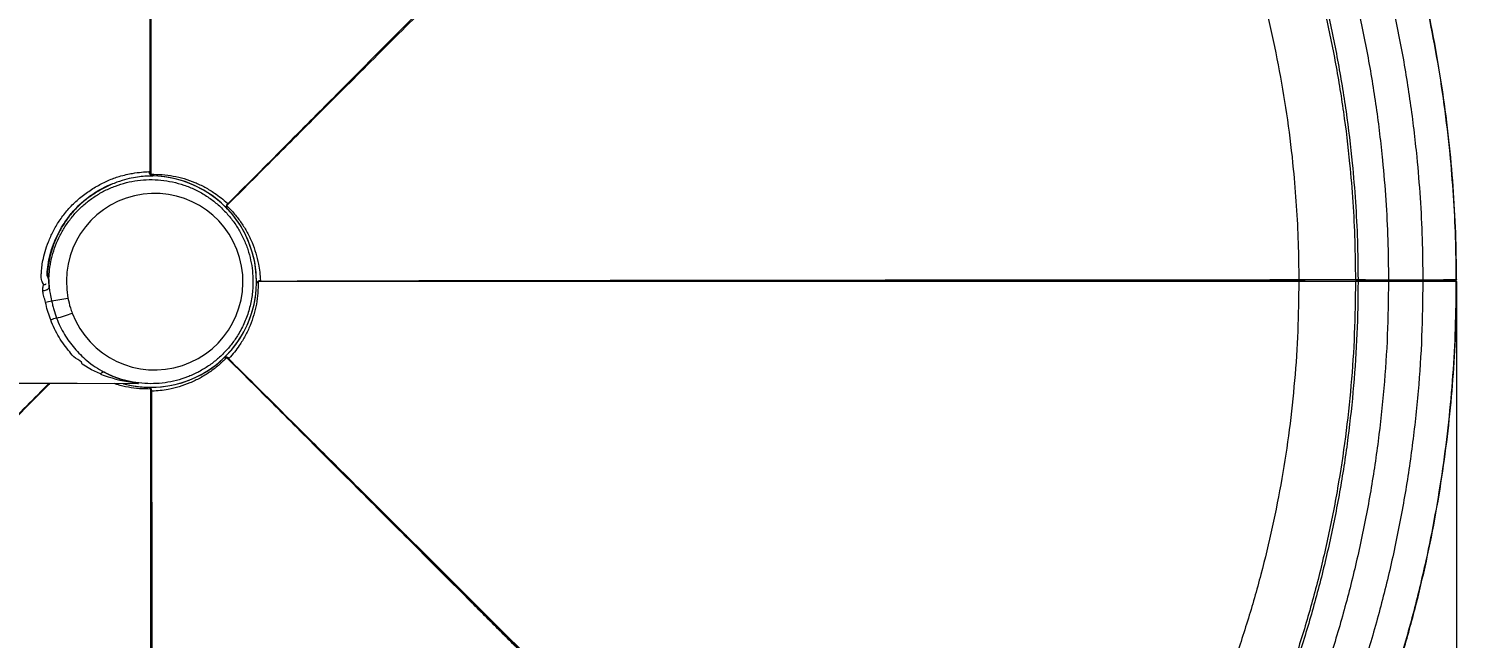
# Model space of a CAD drawing. Header units: millimetres. Extents: x -5377 to 4858, y -4782 to 4333.
# Drawn here: x 2503 to 3340, y -636 to -281 of the extents above; entities that cross this region are included whole.
import ezdxf

# ---------------------------------------------------------------- set-up
doc = ezdxf.new("R2010")
doc.units = ezdxf.units.MM
for name, color, linetype in [('DIKOM_ЗОНА', 80, 'Continuous'), ('DIKOM_ОБЪЕКТ', 7, 'Continuous'), ('DIKOM_РАЗМЕР_ЗОНА', 7, 'Continuous'), ('DIKOM_РАЗМЕР_ОБЪЕКТА', 7, 'Continuous')]:
    doc.layers.add(name, color=color, linetype=linetype)
doc.styles.add('style1', font='arial.ttf', dxfattribs={"width": 0.8})
doc.dimstyles.new('1-50', dxfattribs={"dimtxt": 300, "dimasz": 200, "dimexe": 100, "dimexo": 0, "dimgap": 100, "dimtad": 1, "dimtxsty": 'style1', "dimcen": 200, "dimclrd": 7, "dimclre": 7, "dimclrt": 7, "dimadec": 1, "dimazin": 2, "dimtfac": 1, "dimtmove": 0, "dimatfit": 2, "dimfxl": 0, "dimlwd": 25, "dimlwe": 18, "dimarcsym": 0})

# ---------------------------------------------------------------- blocks, each defined once
blk = doc.blocks.new('*D9')
at = {"layer": 'Defpoints', "color": 0, "transparency": 16777216}
for p in [(-2209.83, -428.5), (3333.7, -428.5), (3333.7, -3867.56)]:
    blk.add_point(p, dxfattribs=at)
at = {"layer": 'DIKOM_РАЗМЕР_ОБЪЕКТА', "color": 7, "lineweight": 18, "transparency": 16777216}
for p, q in [((-2209.83, -428.5), (-2209.83, -3967.56)), ((3333.7, -428.5), (3333.7, -3967.56))]:
    blk.add_line(p, q, dxfattribs=at)
at = {"layer": 'DIKOM_РАЗМЕР_ОБЪЕКТА', "color": 7, "lineweight": 25, "transparency": 16777216}
blk.add_line((-2009.83, -3867.56), (3133.7, -3867.56), dxfattribs=at)
at = {"layer": 'DIKOM_РАЗМЕР_ОБЪЕКТА', "color": 7, "transparency": 16777216}
for points in [[(-2009.83, -3834.22), (-2009.83, -3900.89), (-2209.83, -3867.56)], [(3133.7, -3834.22), (3133.7, -3900.89), (3333.7, -3867.56)]]:
    blk.add_solid(points, dxfattribs=at)
at = {"layer": 'DIKOM_РАЗМЕР_ОБЪЕКТА', "color": 7, "transparency": 16777216, "insert": (358, -3614.38), "char_height": 300, "attachment_point": 5, "style": 'style1'}
blk.add_mtext('5550', dxfattribs=at)
blk = doc.blocks.new('*D11')
at = {"layer": 'Defpoints', "color": 0, "transparency": 16777216}
for p in [(4857.96, -406.62), (-3666.56, -928.5), (4857.96, -4682.31)]:
    blk.add_point(p, dxfattribs=at)
at = {"layer": 'DIKOM_РАЗМЕР_ЗОНА', "color": 7, "lineweight": 18, "transparency": 16777216}
for p, q in [((4857.96, -406.62), (4857.96, -4782.31)), ((-3666.56, -928.5), (-3666.56, -4782.31))]:
    blk.add_line(p, q, dxfattribs=at)
at = {"layer": 'DIKOM_РАЗМЕР_ЗОНА', "color": 7, "lineweight": 25, "transparency": 16777216}
blk.add_line((-3466.56, -4682.31), (4657.96, -4682.31), dxfattribs=at)
at = {"layer": 'DIKOM_РАЗМЕР_ЗОНА', "color": 7, "transparency": 16777216}
for points in [[(-3466.56, -4648.97), (-3466.56, -4715.64), (-3666.56, -4682.31)], [(4657.96, -4648.97), (4657.96, -4715.64), (4857.96, -4682.31)]]:
    blk.add_solid(points, dxfattribs=at)
at = {"layer": 'DIKOM_РАЗМЕР_ЗОНА', "color": 7, "transparency": 16777216, "insert": (316.74, -4429.13), "char_height": 300, "attachment_point": 5, "style": 'style1'}
blk.add_mtext('8500', dxfattribs=at)

msp = doc.modelspace()

# ---------------------------------------------------------------- linework, layer by layer
at = {"layer": 'DIKOM_ЗОНА', "color": 3, "lineweight": 15}
msp.add_arc((2576.307, -428.497), 2281.754, 252.801198, 0.549259, dxfattribs=at)
at = {"layer": 'DIKOM_ОБЪЕКТ', "color": 7, "linetype": 'Continuous', "lineweight": 15}
for p, q in [((2574.229, -366.05), (2574.05, -366.096)), ((2574.229, -366.05), (2574.344, -366.535)), ((2618.333, -384.467), (2618.119, -384.802)), ((2618.611, -382.929), (2618.789, -383.306)), ((2513.997, -425.2), (2514.004, -425.243)), ((2636.496, -428.676), (2636.108, -428.762)), ((2637.78, -427.785), (2637.64, -428.178)), ((3242.316, -427.688), (3245.531, -427.712)), ((3274.837, -428.497), (3275.598, -427.649)), ((3276.365, -428.497), (3274.837, -428.497)), ((3275.365, -427.654), (3275.398, -427.654)), ((3276.365, -428.497), (3276.951, -427.843)), ((3294.044, -427.386), (3294.049, -427.386)), ((3294.044, -427.757), (3294.044, -427.757)), ((3294.05, -428.497), (3294.048, -427.748)), ((3294.049, -427.757), (3294.049, -427.386)), ((3314.05, -428.497), (3294.05, -428.497)), ((3314.05, -428.497), (3314.048, -427.745)), ((3333.333, -428.497), (3332.75, -427.847)), ((3332.833, -427.659), (3333.209, -427.659)), ((3333.698, -428.497), (3333.333, -428.497)), ((2618.079, -472.779), (2617.745, -472.566)), ((2618.139, -472.679), (2618.079, -472.779)), ((2619.617, -473.058), (2619.24, -473.236)), ((2566.47, -487.796), (2566.849, -487.821)), ((2573.871, -490.943), (2573.785, -490.555)), ((2574.761, -492.227), (2574.369, -492.086))]:
    msp.add_line(p, q, dxfattribs=at)
at = {"layer": 'DIKOM_ОБЪЕКТ', "color": 7, "linetype": 'Continuous', "lineweight": 15, "flags": 128}
for points in [[(2720.13, -281.447), (2734.183, -267.343)], [(2511.704, -430.421), (2511.704, -430.421), (2511.593, -430.152), (2511.365, -429.598), (2511.14, -429.06), (2511.009, -428.743), (2511.009, -428.743)], [(2514.879, -431.551), (2514.823, -432.026), (2514.619, -432.484), (2514.276, -432.903), (2513.812, -433.261), (2513.25, -433.54), (2512.618, -433.726), (2511.95, -433.81), (2511.277, -433.787)], [(2781.324, -427.811), (2801.234, -427.775), (2821.256, -427.741), (2841.338, -427.709), (2861.467, -427.681), (2881.67, -427.654), (2901.87, -427.627), (2922.015, -427.603), (2942.051, -427.58), (2961.919, -427.559), (2981.629, -427.538), (3001.204, -427.518), (3020.57, -427.5), (3039.675, -427.483), (3058.47, -427.466), (3081.743, -427.445), (3104.434, -427.427), (3126.477, -427.408), (3147.814, -427.39), (3168.385, -427.375), (3188.135, -427.359), (3207.008, -427.343), (3224.955, -427.328), (3241.901, -427.313), (3241.901, -427.313), (3241.901, -427.313)], [(3241.901, -427.313), (3241.901, -427.313), (3248.89, -427.296), (3255.123, -427.277), (3260.716, -427.258), (3265.435, -427.238), (3269.233, -427.218), (3272.065, -427.197), (3274.029, -427.171), (3274.836, -427.151), (3274.836, -427.151)], [(3242.315, -427.719), (3242.309, -427.72), (3242.268, -427.722)], [(3294.049, -427.386), (3299.053, -427.384), (3304.058, -427.383), (3314.049, -427.38), (3314.049, -427.38)], [(3314.049, -427.755), (3314.049, -427.749), (3314.049, -427.706), (3314.049, -427.625), (3314.049, -427.513), (3314.049, -427.38)], [(2544.794, -482.216), (2539.492, -479.706), (2534.118, -476.47), (2534.118, -476.47)], [(2546.836, -481.188), (2546.631, -481.122), (2546.401, -481.113), (2546.151, -481.164), (2545.886, -481.272), (2545.612, -481.435), (2545.335, -481.65), (2545.06, -481.912), (2544.794, -482.216)], [(2495.816, -487.477), (2531.143, -487.635), (2566.47, -487.796)], [(2721.099, -574.577), (2735.204, -588.63), (2749.386, -602.763), (2763.607, -616.941), (2777.861, -631.154), (2792.167, -645.421)], [(2574.735, -635.77), (2574.772, -655.681)]]:
    msp.add_lwpolyline(points, dxfattribs=at)
at = {"layer": 'DIKOM_ОБЪЕКТ', "color": 7, "linetype": 'Continuous', "lineweight": 15}
for centre, radius, start, end in [((2574.05, -428.497), 61.489, 255.104402, 88.153815), ((2574.05, -428.497), 61.489, 270, 88.153815), ((2621.013, -384.669), 2.966, 144.080171, 201.396982), ((2638.248, -430.714), 2.966, 99.077041, 156.391582), ((3242.332, -427.295), 0.432, 182.442617, 261.489303), ((3275.885, -205.021), 222.132, 269.729353, 270.122932), ((3275.336, -427.148), 0.5, 180.361953, 243.5368), ((3275.336, -427.149), 0.499, 243.512609, 276.825278), ((3289.614, -91.082), 336.332, 267.742207, 270.754711), ((3486.768, -427.695), 192.724, 179.908027, 180.018352), ((3318.119, 64.543), 491.94, 269.52595, 271.772146), ((2504.06, -397.304), 44.032, 281.484555, 286.245552), ((2506.769, -350.289), 89.804, 276.142316, 282.267965), ((2522.381, -465.624), 16.245, 101.198951, 113.827915), ((2509.691, -404.515), 46.169, 281.91923, 293.789474), ((2617.877, -475.459), 2.965, 54.076098, 111.396291), ((2572.954, -411.022), 76.561, 248.419557, 262.613376), ((2574.05, -428.497), 61.489, 254.788455, 270), ((2571.833, -492.695), 2.965, 9.072129, 66.393306)]:
    msp.add_arc(centre, radius, start, end, dxfattribs=at)
msp.add_ellipse((2576.307, -428.497), major_axis=(-51.351, 0), ratio=0.9999981, start_param=0.3636415, end_param=6.4701759, dxfattribs=at)
for points, knots in [([(2574.05, 239.355), (2574.05, 234.499), (2574.05, 224.711), (2574.05, 208.947), (2574.05, 192.262), (2574.05, 174.604), (2574.05, 156.021), (2574.05, 136.545), (2574.05, 116.221), (2574.05, 95.103), (2574.05, 73.253), (2574.05, 50.739), (2574.05, 27.637), (2574.05, 4.03), (2574.05, -19.995), (2574.05, -44.348), (2574.05, -68.932), (2574.05, -93.652), (2574.05, -118.411), (2574.05, -143.112), (2574.05, -167.662), (2574.05, -191.969), (2574.05, -215.807), (2574.05, -239.1), (2574.05, -261.783), (2574.05, -283.929), (2574.05, -305.482), (2574.05, -326.379), (2574.05, -346.616), (2574.05, -359.635), (2574.05, -366.096)], [0, 0, 0, 0, 0.0333726, 0.0672585, 0.1016326, 0.1364666, 0.1717295, 0.2073876, 0.2434045, 0.2797414, 0.3163569, 0.3532081, 0.39025, 0.4274361, 0.4647191, 0.5020506, 0.5393822, 0.5766652, 0.6138513, 0.6508932, 0.6877443, 0.7243599, 0.7606968, 0.79608, 0.8311175, 0.865775, 0.9000203, 0.9338236, 0.9671583, 1, 1, 1, 1]), ([(3110.944, 108.398), (3117.306, 101.903), (3130.03, 88.913), (3148.211, 68.576), (3165.703, 47.645), (3182.416, 26.091), (3198.35, 3.949), (3214.376, -20.098), (3230.299, -46.145), (3245.892, -74.258), (3260.282, -103.01), (3272.971, -131.294), (3284.09, -159), (3293.767, -186.022), (3302.416, -213.393), (3310.024, -241.07), (3316.58, -269.015), (3322.077, -297.189), (3326.503, -325.548), (3329.693, -352.635), (3331.8, -378.383), (3333.063, -402.759), (3333.243, -419.026), (3333.332, -427.161)], [0, 0, 0, 0, 0.0458354, 0.0916756, 0.1375061, 0.1833483, 0.2291782, 0.2750194, 0.3290353, 0.3830603, 0.4370755, 0.491101, 0.5393291, 0.587566, 0.635797, 0.6840305, 0.7322655, 0.7804953, 0.8287329, 0.8769603, 0.9179783, 0.9589856, 1, 1, 1, 1]), ([(3333.697, -427.159), (3333.588, -418.149), (3333.371, -400.126), (3331.826, -373.129), (3329.351, -345.749), (3325.8, -318.028), (3321.147, -290.01), (3315.608, -262.951), (3309.282, -236.866), (3302.273, -211.757), (3294.406, -186.896), (3285.697, -162.325), (3276.737, -139.562), (3266.766, -116.38), (3255.707, -92.824), (3242.685, -67.583), (3228.733, -42.845), (3213.856, -18.65), (3198.112, 4.984), (3181.721, 27.526), (3165.202, 49.187), (3147.017, 69.249), (3132.831, 90.851), (3111.202, 99.461), (3111.202, 108.656), (3111.202, 108.656)], [0, 0, 0, 0, 0.0454089, 0.0908314, 0.1362403, 0.1839373, 0.23165, 0.279347, 0.3231048, 0.366899, 0.4107055, 0.4544997, 0.4982576, 0.533969, 0.5816661, 0.6293788, 0.6770757, 0.7247727, 0.7724854, 0.8201824, 0.8651235, 0.9100912, 0.9550587, 0.9999999, 1, 1, 1, 1]), ([(3097.309, 94.762), (3104.733, 87.151), (3119.582, 71.928), (3140.582, 47.903), (3160.598, 23.064), (3179.507, -2.634), (3197.189, -28.958), (3213.632, -55.855), (3228.829, -83.255), (3242.854, -111.276), (3255.766, -140.057), (3267.516, -169.566), (3278.051, -199.752), (3287.272, -230.369), (3295.162, -261.35), (3301.708, -292.649), (3306.894, -324.196), (3310.396, -353.255), (3312.56, -379.718), (3313.791, -403.537), (3313.963, -419.432), (3314.049, -427.38)], [0, 0, 0, 0, 0.0549859, 0.1099697, 0.1649574, 0.2199395, 0.2749287, 0.3289281, 0.3829365, 0.4369352, 0.4909441, 0.5460441, 0.6011558, 0.6562552, 0.7113673, 0.7664666, 0.8215786, 0.8766783, 0.9177902, 0.9588915, 1, 1, 1, 1]), ([(3083.167, 80.62), (3090.391, 73.214), (3104.838, 58.403), (3125.27, 35.027), (3144.745, 10.86), (3163.144, -14.144), (3180.348, -39.757), (3196.347, -65.927), (3211.132, -92.586), (3224.778, -119.85), (3237.341, -147.853), (3248.774, -176.564), (3259.023, -205.934), (3267.996, -235.723), (3275.672, -265.868), (3282.042, -296.321), (3287.088, -327.015), (3290.494, -355.286), (3292.599, -381.028), (3293.798, -404.195), (3293.965, -419.655), (3294.049, -427.386)], [0, 0, 0, 0, 0.0549882, 0.1099744, 0.1649645, 0.219949, 0.2749407, 0.3289423, 0.382953, 0.436954, 0.4909653, 0.5460677, 0.6011818, 0.6562837, 0.7113981, 0.7664999, 0.8216143, 0.8767163, 0.9178156, 0.9589043, 1, 1, 1, 1]), ([(3069.582, 67.035), (3076.613, 59.827), (3090.674, 45.411), (3110.561, 22.659), (3129.517, -0.864), (3147.424, -25.2), (3164.169, -50.13), (3179.741, -75.602), (3194.132, -101.549), (3207.414, -128.086), (3219.642, -155.342), (3230.77, -183.287), (3240.745, -211.873), (3249.479, -240.867), (3256.95, -270.208), (3263.15, -299.848), (3268.061, -329.723), (3271.373, -357.21), (3273.419, -382.207), (3274.585, -404.667), (3274.752, -419.656), (3274.836, -427.151)], [0, 0, 0, 0, 0.0550145, 0.1100271, 0.1650437, 0.2200546, 0.2750729, 0.3291003, 0.3831371, 0.437164, 0.4912014, 0.5463302, 0.6014708, 0.6565992, 0.7117402, 0.7668683, 0.8220092, 0.8771377, 0.9180966, 0.9590448, 1, 1, 1, 1]), ([(3070.662, 68.115), (3077.708, 60.891), (3091.8, 46.444), (3111.731, 23.642), (3130.727, 0.068), (3148.674, -24.321), (3165.456, -49.305), (3181.061, -74.833), (3195.484, -100.837), (3208.794, -127.431), (3221.049, -154.746), (3232.201, -182.752), (3242.199, -211.401), (3250.951, -240.458), (3258.439, -269.863), (3264.652, -299.567), (3269.573, -329.508), (3272.893, -357.055), (3274.943, -382.108), (3276.112, -404.619), (3276.28, -419.642), (3276.364, -427.154)], [0, 0, 0, 0, 0.055014, 0.1100262, 0.1650421, 0.2200525, 0.2750702, 0.3290972, 0.3831335, 0.4371598, 0.4911967, 0.5463249, 0.6014651, 0.6565928, 0.7117333, 0.766861, 0.8220013, 0.8771293, 0.918091, 0.9590419, 1, 1, 1, 1]), ([(3046.292, 43.746), (3042.858, 40.312), (3035.937, 33.391), (3024.79, 22.244), (3012.992, 10.446), (3000.506, -2.04), (2987.366, -15.18), (2973.594, -28.952), (2959.224, -43.323), (2944.291, -58.255), (2928.841, -73.706), (2912.921, -89.626), (2896.585, -105.961), (2879.892, -122.654), (2862.904, -139.643), (2845.684, -156.862), (2828.301, -174.246), (2810.821, -191.726), (2793.314, -209.233), (2775.847, -226.699), (2758.488, -244.059), (2741.3, -261.246), (2724.444, -278.102), (2707.974, -294.573), (2691.935, -310.612), (2676.275, -326.272), (2661.034, -341.512), (2646.258, -356.288), (2631.948, -370.598), (2622.742, -379.804), (2618.174, -384.373)], [0, 0, 0, 0, 0.0333725, 0.0672584, 0.1016324, 0.1364665, 0.1717294, 0.2073876, 0.2434043, 0.2797413, 0.3163568, 0.3532079, 0.3902498, 0.4274361, 0.4647191, 0.5020506, 0.5393821, 0.576665, 0.6138511, 0.650893, 0.6877442, 0.7243599, 0.7606967, 0.7960797, 0.8311174, 0.8657751, 0.9000203, 0.9338235, 0.9671583, 1, 1, 1, 1]), ([(3046.292, 43.746), (3052.993, 36.876), (3066.394, 23.138), (3085.346, 1.455), (3103.411, -20.962), (3120.477, -44.155), (3136.435, -67.912), (3151.274, -92.187), (3164.989, -116.915), (3177.647, -142.205), (3189.3, -168.179), (3199.905, -194.811), (3209.412, -222.054), (3217.735, -249.686), (3224.855, -277.647), (3230.763, -305.894), (3235.443, -334.365), (3238.601, -360.571), (3240.552, -384.415), (3241.664, -405.853), (3241.822, -420.159), (3241.901, -427.313)], [0, 0, 0, 0, 0.0550042, 0.1100064, 0.1650128, 0.2200133, 0.2750213, 0.3290384, 0.3830651, 0.4370818, 0.4911091, 0.5462276, 0.6013578, 0.6564757, 0.7116064, 0.7667242, 0.8218547, 0.8769728, 0.9179867, 0.9589898, 1, 1, 1, 1]), ([(2573.774, -366), (2573.773, -362.138), (2573.771, -354.124), (2573.745, -339.144), (2573.704, -320.971), (2573.65, -299.738), (2573.602, -278.141), (2573.58, -257.203), (2573.564, -237.006), (2573.527, -217.614), (2573.479, -198.077), (2573.44, -184.539), (2573.417, -177.509), (2573.415, -177.046)], [0, 0, 0, 0, 0.0661569, 0.1372757, 0.2517746, 0.3664018, 0.4810324, 0.5955366, 0.69486, 0.7942647, 0.8936692, 0.9929925, 1, 1, 1, 1]), ([(2618.789, -383.306), (2623.811, -378.253), (2633.858, -368.143), (2649.413, -352.494), (2664.389, -337.437), (2678.723, -323.031), (2692.349, -309.344), (2706.154, -295.469), (2715.448, -286.163), (2720.127, -281.45), (2720.13, -281.447)], [0, 0, 0, 0, 0.1577649, 0.3156332, 0.4734048, 0.6048136, 0.7362227, 0.8680161, 0.9999238, 1, 1, 1, 1]), ([(2511.009, -428.743), (2511.009, -428.743), (2511.009, -428.743), (2510.486, -428.124), (2510.356, -426.311), (2510.335, -423.59), (2510.626, -420.198), (2511.259, -416.03), (2512.457, -411.058), (2514.433, -405.302), (2517.152, -399.286), (2520.668, -393.226), (2525.042, -387.29), (2530.352, -381.795), (2536.343, -376.945), (2542.748, -372.812), (2549.301, -369.499), (2555.01, -367.414), (2559.717, -366.204), (2564.149, -365.322), (2568.8, -364.732), (2571.544, -364.588), (2572.915, -364.517)], [0, 0, 0, 0, 0.0000005, 0.0470278, 0.094268, 0.1417204, 0.1892146, 0.236456, 0.2934884, 0.3507173, 0.4080165, 0.4652394, 0.5222667, 0.5795206, 0.6369897, 0.6945297, 0.7519673, 0.8091946, 0.8466222, 0.8840497, 0.9420264, 1, 1, 1, 1]), ([(2576.031, -367.039), (2574.938, -367.044), (2572.75, -367.054), (2568.617, -367.348), (2563.991, -367.997), (2558.649, -369.159), (2552.67, -371.163), (2546.294, -374.146), (2540.031, -377.911), (2534.149, -382.376), (2528.931, -387.468), (2524.636, -392.99), (2521.184, -398.618), (2518.494, -404.219), (2516.509, -409.56), (2515.221, -414.437), (2514.469, -418.413), (2514.058, -421.372), (2513.916, -423.51), (2513.928, -424.74), (2513.976, -425.108), (2513.989, -425.201)], [0, 0, 0, 0, 0.0498753, 0.0998545, 0.1498402, 0.1997228, 0.2567956, 0.3140654, 0.3714211, 0.428702, 0.4857841, 0.5419464, 0.5982895, 0.6547085, 0.7110658, 0.76724, 0.8206099, 0.8741321, 0.9278739, 0.9817676, 1, 1, 1, 1]), ([(2572.915, -364.517), (2572.916, -364.519), (2572.953, -364.62), (2573.031, -364.808), (2573.103, -364.993), (2573.137, -365.082)], [0, 0, 0, 0, 0.01462394, 0.52269824, 1, 1, 1, 1]), ([(2576.031, -367.039), (2575.654, -366.992), (2574.904, -366.899), (2573.928, -366.319), (2573.199, -365.505), (2573.007, -364.835), (2572.915, -364.517)], [0, 0, 0, 0, 0.2625064, 0.5226369, 0.7730194, 1, 1, 1, 1]), ([(2576.031, -367.039), (2576.03, -367.039), (2575.688, -367.056), (2575.002, -366.889), (2574.103, -366.415), (2573.45, -365.773), (2573.25, -365.264), (2573.172, -365.066)], [0, 0, 0, 0, 0.0006488, 0.2790825, 0.556907, 0.8278287, 1, 1, 1, 1]), ([(2574.229, -366.05), (2576.382, -366.063), (2580.689, -366.089), (2587.118, -366.975), (2593.46, -368.477), (2599.645, -370.659), (2605.606, -373.478), (2610.716, -376.593), (2615.053, -379.768), (2617.425, -381.875), (2618.611, -382.929)], [0, 0, 0, 0, 0.13374209, 0.26751849, 0.4012605, 0.5362434, 0.67126125, 0.80624391, 0.90309518, 1, 1, 1, 1]), ([(2513.762, -425.236), (2513.781, -424.445), (2513.839, -422.048), (2514.437, -417.316), (2515.713, -411.394), (2517.852, -405.241), (2520.781, -399.11), (2524.467, -393.108), (2528.846, -387.45), (2533.961, -382.261), (2539.692, -377.826), (2545.707, -374.125), (2549.571, -372.397), (2551.502, -371.534)], [0, 0, 0, 0, 0.0479821, 0.14544, 0.2424849, 0.3356293, 0.4290804, 0.5226447, 0.6160912, 0.7092342, 0.8061212, 0.9031306, 1, 1, 1, 1]), ([(2514.879, -431.551), (2514.834, -429.887), (2514.744, -426.559), (2515.177, -421.078), (2516.199, -415.168), (2517.998, -408.935), (2520.455, -402.93), (2523.565, -397.241), (2527.265, -391.925), (2531.532, -387.016), (2536.34, -382.599), (2541.621, -378.718), (2547.329, -375.412), (2553.416, -372.758), (2559.803, -370.783), (2566.41, -369.522), (2573.164, -369.03), (2579.979, -369.308), (2586.741, -370.359), (2593.359, -372.206), (2599.749, -374.809), (2605.794, -378.125), (2611.4, -382.13), (2616.509, -386.745), (2621.036, -391.888), (2624.905, -397.499), (2628.103, -403.474), (2630.557, -409.641), (2632.259, -415.904), (2633.27, -422.162), (2633.648, -429.088), (2633.125, -436.602), (2631.483, -444.549), (2628.766, -452.176), (2625.299, -458.9), (2621.325, -464.698), (2617.089, -469.632), (2612.324, -474.101), (2607.065, -478.024), (2601.381, -481.362), (2595.327, -484.076), (2588.958, -486.095), (2582.356, -487.399), (2575.612, -487.961), (2568.808, -487.731), (2562.027, -486.726), (2556.104, -485.13), (2551.039, -483.246), (2548.237, -481.874), (2546.836, -481.188)], [0, 0, 0, 0, 0.0158085, 0.0316172, 0.0521445, 0.0727372, 0.0932659, 0.1139119, 0.1346225, 0.1552708, 0.1763547, 0.1975038, 0.2185908, 0.2402574, 0.2619916, 0.2836595, 0.305816, 0.3280417, 0.3501975, 0.3725256, 0.3949257, 0.4172512, 0.4393364, 0.4614937, 0.4835754, 0.5051081, 0.526712, 0.548242, 0.5682752, 0.5883686, 0.6084009, 0.6340505, 0.6597004, 0.685343, 0.7109867, 0.7317727, 0.7526236, 0.7734125, 0.7946721, 0.815997, 0.8372594, 0.859101, 0.8810103, 0.9028521, 0.9251044, 0.9474272, 0.9696785, 0.9848394, 1, 1, 1, 1]), ([(2618.188, -385.223), (2618.17, -385.045), (2618.122, -384.586), (2618.319, -383.88), (2618.633, -383.498), (2618.789, -383.306)], [0, 0, 0, 0, 0.2390266, 0.6193211, 1, 1, 1, 1]), ([(2618.174, -384.373), (2618.174, -384.373), (2618.174, -384.573), (2618.253, -384.52), (2618.333, -384.467)], [0, 0, 0, 0, 0.0000991, 1, 1, 1, 1]), ([(2618.333, -384.467), (2619.846, -385.999), (2622.873, -389.063), (2626.793, -394.235), (2630.215, -399.781), (2633.046, -405.697), (2635.268, -411.906), (2636.678, -417.722), (2637.5, -423.035), (2637.687, -426.201), (2637.78, -427.785)], [0, 0, 0, 0, 0.1337415, 0.2675179, 0.4012599, 0.5362429, 0.6712613, 0.8062437, 0.9030952, 1, 1, 1, 1]), ([(2618.609, -386.364), (2618.598, -386.353), (2618.417, -386.177), (2618.265, -385.771), (2618.159, -385.36), (2618.159, -385.247), (2618.159, -385.224)], [0, 0, 0, 0, 0.029187, 0.4980803, 0.9010812, 1, 1, 1, 1]), ([(2513.989, -425.201), (2514.011, -425.419), (2514.066, -425.964), (2514.362, -426.608), (2514.505, -427.387), (2514.714, -427.316), (2514.745, -427.319), (2514.758, -427.914), (2514.771, -428.785), (2514.798, -429.976), (2514.852, -431.026), (2514.879, -431.551)], [0, 0, 0, 0, 0.0675123, 0.1690498, 0.8292403, 0.8743378, 0.9193653, 0.939671, 0.9599883, 0.9799958, 1, 1, 1, 1]), ([(2511.277, -433.787), (2511.294, -432.948), (2511.318, -431.7), (2511.497, -430.783), (2511.579, -430.482), (2511.704, -430.421), (2511.704, -430.421), (2511.704, -430.421)], [0, 0, 0, 0, 0.4580264, 0.6817794, 0.9053346, 0.999986, 1, 1, 1, 1]), ([(2512.827, -440.455), (2512.489, -439.298), (2511.861, -437.153), (2511.328, -434.959), (2511.287, -433.999), (2511.277, -433.787)], [0, 0, 0, 0, 0.4763946, 0.8841487, 1, 1, 1, 1]), ([(2513.242, -429.903), (2513.243, -429.902), (2513.252, -429.897), (2513.211, -429.921), (2513.102, -429.983), (2512.822, -430.117), (2512.338, -430.289), (2511.905, -430.294), (2511.679, -430.296)], [0, 0, 0, 0, 0.0068599, 0.0912002, 0.1907115, 0.3465936, 0.6574254, 1, 1, 1, 1]), ([(2514.879, -431.551), (2514.898, -431.804), (2514.99, -433.002), (2515.514, -435.664), (2516.071, -438.189), (2516.378, -439.578)], [0, 0, 0, 0, 0.1074969, 0.5086982, 1, 1, 1, 1]), ([(2636.496, -428.676), (2636.483, -430.829), (2636.457, -435.136), (2635.572, -441.565), (2634.07, -447.906), (2631.888, -454.091), (2629.068, -460.053), (2625.954, -465.163), (2622.778, -469.5), (2620.671, -471.872), (2619.617, -473.058)], [0, 0, 0, 0, 0.1337418, 0.2675183, 0.4012601, 0.5362429, 0.6712616, 0.8062437, 0.903095, 1, 1, 1, 1]), ([(2635.392, -430.033), (2635.435, -429.861), (2635.526, -429.503), (2635.744, -429.185), (2635.822, -429.104), (2635.838, -429.088)], [0, 0, 0, 0, 0.4233716, 0.8863917, 1, 1, 1, 1]), ([(2635.86, -429.108), (2635.972, -428.969), (2636.263, -428.61), (2636.901, -428.251), (2637.393, -428.202), (2637.64, -428.178)], [0, 0, 0, 0, 0.2390346, 0.619331, 1, 1, 1, 1]), ([(3241.902, -428.497), (3237.045, -428.497), (3227.258, -428.497), (3211.493, -428.497), (3194.808, -428.497), (3177.151, -428.497), (3158.568, -428.497), (3139.091, -428.497), (3118.768, -428.497), (3097.65, -428.497), (3075.8, -428.497), (3053.285, -428.497), (3030.184, -428.497), (3006.577, -428.497), (2982.551, -428.497), (2958.199, -428.497), (2933.615, -428.497), (2908.895, -428.497), (2884.136, -428.497), (2859.434, -428.497), (2834.884, -428.497), (2810.577, -428.497), (2786.74, -428.497), (2763.447, -428.497), (2740.764, -428.497), (2718.618, -428.497), (2697.064, -428.497), (2676.168, -428.497), (2655.931, -428.497), (2642.911, -428.497), (2636.45, -428.497)], [0, 0, 0, 0, 0.03337254, 0.0672585, 0.10163256, 0.13646651, 0.17172934, 0.20738756, 0.24340452, 0.27974129, 0.31635699, 0.35320821, 0.39024993, 0.42743594, 0.46471897, 0.50205044, 0.53938202, 0.57666525, 0.61385143, 0.65089302, 0.68774424, 0.72435972, 0.76069677, 0.79608004, 0.83111742, 0.86577508, 0.90002008, 0.93382347, 0.96715827, 1, 1, 1, 1]), ([(2636.45, -428.497), (2636.45, -428.497), (2636.45, -428.497), (2636.473, -428.586), (2636.496, -428.676)], [0, 0, 0, 0, 0.00009907, 1, 1, 1, 1]), ([(2637.64, -428.178), (2644.764, -428.155), (2659.017, -428.111), (2681.082, -428.045), (2702.318, -427.987), (2722.641, -427.937), (2741.954, -427.89), (2761.526, -427.855), (2774.679, -427.811), (2781.32, -427.811), (2781.324, -427.811)], [0, 0, 0, 0, 0.1577651, 0.31563333, 0.47340467, 0.60481339, 0.7362229, 0.86801622, 0.99992418, 1, 1, 1, 1]), ([(2781.595, -427.974), (2783.766, -427.972), (2790.002, -427.965), (2800.365, -427.954), (2812.673, -427.942), (2825.03, -427.931), (2837.422, -427.921), (2849.837, -427.911), (2862.264, -427.901), (2874.692, -427.892), (2887.109, -427.884), (2899.503, -427.876), (2911.865, -427.868), (2924.182, -427.861), (2936.443, -427.855), (2948.641, -427.848), (2960.786, -427.842), (2972.885, -427.836), (2984.943, -427.83), (2996.947, -427.824), (3008.887, -427.818), (3020.751, -427.813), (3032.528, -427.807), (3044.207, -427.802), (3055.776, -427.797), (3067.224, -427.792), (3078.539, -427.787), (3089.711, -427.783), (3100.729, -427.778), (3111.583, -427.774), (3122.262, -427.769), (3132.759, -427.765), (3143.071, -427.76), (3153.216, -427.756), (3163.197, -427.752), (3173.008, -427.748), (3182.629, -427.744), (3192.051, -427.741), (3201.259, -427.737), (3210.086, -427.734), (3215.727, -427.732), (3218.459, -427.731)], [0, 0, 0, 0, 0.0138879, 0.0398733, 0.0658853, 0.0919174, 0.1179627, 0.1440134, 0.1700618, 0.1961007, 0.2221224, 0.248121, 0.2740897, 0.300024, 0.3259168, 0.3517505, 0.3775652, 0.403439, 0.4293654, 0.4553377, 0.4813496, 0.5073929, 0.53346, 0.5595438, 0.5856354, 0.6117252, 0.6378042, 0.6638645, 0.6898987, 0.7158989, 0.7418583, 0.7677702, 0.7936278, 0.8194911, 0.8454704, 0.8714738, 0.8974931, 0.9235209, 0.9495485, 0.9755663, 1, 1, 1, 1]), ([(3241.902, -428.497), (3241.782, -438.092), (3241.543, -457.283), (3239.613, -486.016), (3236.535, -514.641), (3232.203, -543.108), (3226.688, -571.191), (3220.016, -598.849), (3212.229, -626.032), (3203.297, -652.865), (3193.17, -679.472), (3181.837, -705.802), (3169.296, -731.788), (3155.642, -757.212), (3140.906, -782.018), (3125.109, -806.17), (3108.287, -829.611), (3091.989, -850.375), (3076.509, -868.614), (3062.135, -884.559), (3052.131, -894.787), (3047.129, -899.901)], [0, 0, 0, 0, 0.0550042, 0.1100065, 0.1650127, 0.2200133, 0.2750213, 0.3290386, 0.3830652, 0.4370818, 0.491109, 0.5462277, 0.6013579, 0.6564758, 0.7116065, 0.7667242, 0.8218549, 0.8769729, 0.9179869, 0.9589899, 1, 1, 1, 1]), ([(3274.837, -428.497), (3274.712, -438.565), (3274.461, -458.702), (3272.436, -488.852), (3269.206, -518.889), (3264.66, -548.76), (3258.873, -578.228), (3251.873, -607.25), (3243.701, -635.774), (3234.328, -663.93), (3223.702, -691.849), (3211.81, -719.478), (3198.651, -746.745), (3184.324, -773.423), (3168.861, -799.453), (3152.285, -824.795), (3134.633, -849.393), (3117.539, -871.171), (3101.31, -890.293), (3086.252, -907), (3075.772, -917.717), (3070.532, -923.076)], [0, 0, 0, 0, 0.05501457, 0.11002721, 0.16504384, 0.2200547, 0.27507291, 0.32910037, 0.38313723, 0.43716412, 0.49120137, 0.54633038, 0.60147104, 0.65659939, 0.71174042, 0.76686854, 0.82200942, 0.87713783, 0.91809679, 0.95904489, 1, 1, 1, 1]), ([(3276.365, -428.497), (3276.239, -438.587), (3275.988, -458.768), (3273.958, -488.984), (3270.721, -519.086), (3266.166, -549.022), (3260.366, -578.555), (3253.35, -607.64), (3245.16, -636.226), (3235.768, -664.443), (3225.118, -692.423), (3213.2, -720.112), (3200.012, -747.439), (3185.654, -774.175), (3170.157, -800.261), (3153.546, -825.659), (3135.855, -850.31), (3118.723, -872.137), (3102.458, -891.301), (3087.366, -908.045), (3076.863, -918.787), (3071.61, -924.158)], [0, 0, 0, 0, 0.055014, 0.11002611, 0.16504219, 0.22005255, 0.27507022, 0.3290972, 0.38313351, 0.43715976, 0.49119666, 0.54632506, 0.60146503, 0.65659288, 0.71173337, 0.76686105, 0.82200129, 0.8771294, 0.91809129, 0.95904227, 1, 1, 1, 1]), ([(3294.05, -428.497), (3293.921, -438.841), (3293.664, -459.53), (3291.583, -490.507), (3288.264, -521.367), (3283.594, -552.057), (3277.648, -582.333), (3270.456, -612.151), (3262.06, -641.457), (3252.43, -670.385), (3241.513, -699.069), (3229.295, -727.455), (3215.775, -755.47), (3201.055, -782.879), (3185.168, -809.623), (3168.138, -835.66), (3150.002, -860.932), (3132.42, -883.331), (3115.707, -903.022), (3100.172, -920.251), (3089.359, -931.302), (3083.952, -936.827)], [0, 0, 0, 0, 0.0549881, 0.1099743, 0.1649644, 0.219949, 0.2749407, 0.3289422, 0.3829531, 0.4369539, 0.4909653, 0.5460678, 0.6011817, 0.6562837, 0.7113981, 0.7665, 0.8216144, 0.8767162, 0.9178156, 0.9589042, 1, 1, 1, 1]), ([(3314.05, -428.497), (3313.918, -439.129), (3313.653, -460.392), (3311.514, -492.23), (3308.104, -523.947), (3303.303, -555.489), (3297.192, -586.606), (3289.8, -617.253), (3281.171, -647.372), (3271.274, -677.104), (3260.053, -706.585), (3247.496, -735.76), (3233.601, -764.553), (3218.472, -792.723), (3202.143, -820.21), (3184.641, -846.97), (3166.001, -872.944), (3147.929, -895.968), (3130.747, -916.21), (3114.775, -933.923), (3103.657, -945.284), (3098.098, -950.965)], [0, 0, 0, 0, 0.0549858, 0.1099696, 0.1649572, 0.2199394, 0.2749288, 0.3289279, 0.3829364, 0.436935, 0.4909441, 0.546044, 0.6011557, 0.6562552, 0.7113673, 0.7664667, 0.8215785, 0.8766782, 0.9177902, 0.9588915, 1, 1, 1, 1]), ([(3333.333, -428.497), (3333.239, -437.587), (3333.05, -455.77), (3331.526, -483.006), (3329.095, -510.175), (3325.671, -537.234), (3321.282, -564.158), (3315.61, -592.494), (3308.452, -622.171), (3299.598, -653.076), (3289.443, -683.582), (3278.416, -712.555), (3266.688, -740.008), (3254.422, -765.958), (3241.183, -791.428), (3226.992, -816.378), (3211.869, -840.774), (3195.834, -864.583), (3178.911, -887.766), (3162.013, -909.175), (3145.295, -928.871), (3128.952, -947.001), (3117.577, -958.63), (3111.888, -964.445)], [0, 0, 0, 0, 0.0458351, 0.0916753, 0.137506, 0.1833482, 0.2291782, 0.2750193, 0.3290352, 0.3830601, 0.4370754, 0.491101, 0.539329, 0.5875659, 0.6357969, 0.6840307, 0.7322654, 0.7804952, 0.8287331, 0.8769605, 0.9179784, 0.9589858, 1, 1, 1, 1]), ([(3112.147, -964.702), (3118.441, -958.255), (3131.032, -945.357), (3149.029, -925.174), (3166.639, -904.064), (3183.731, -881.951), (3200.252, -858.85), (3215.469, -835.799), (3229.441, -812.881), (3242.239, -790.17), (3254.256, -767.028), (3265.472, -743.495), (3275.233, -721.064), (3284.574, -697.621), (3293.411, -673.144), (3302.051, -646.089), (3309.676, -618.73), (3316.271, -591.104), (3321.829, -563.251), (3326.257, -535.754), (3329.614, -508.641), (3331.967, -482.022), (3333.382, -455.13), (3333.698, -437.691), (3333.698, -428.497), (3333.698, -428.497)], [0, 0, 0, 0, 0.0454089, 0.0908313, 0.1362403, 0.1839373, 0.23165, 0.2793469, 0.3231048, 0.3668991, 0.4107054, 0.4544997, 0.4982575, 0.5339691, 0.581666, 0.6293787, 0.6770757, 0.7247727, 0.7724853, 0.8201823, 0.8651236, 0.9100911, 0.9550586, 0.9999999, 1, 1, 1, 1]), ([(3218.459, -427.731), (3218.635, -427.731), (3221.355, -427.73), (3226.558, -427.765), (3233.516, -427.911), (3238.769, -427.944), (3241.479, -427.803), (3242.268, -427.762)], [0, 0, 0, 0, 0.0211088, 0.3255931, 0.6451798, 0.8966629, 1, 1, 1, 1]), ([(3274.837, -428.497), (3274.673, -428.497), (3274.342, -428.497), (3272.57, -428.497), (3269.848, -428.497), (3266.098, -428.497), (3261.385, -428.497), (3255.74, -428.497), (3249.313, -428.497), (3244.363, -428.497), (3241.902, -428.497)], [0, 0, 0, 0, 0.1234035, 0.2481659, 0.3738503, 0.4999998, 0.6261502, 0.7518338, 0.8765958, 1, 1, 1, 1]), ([(3275.358, -427.475), (3275.243, -427.477), (3274.919, -427.48), (3273.16, -427.483), (3270.301, -427.487), (3266.517, -427.491), (3261.774, -427.495), (3256.117, -427.499), (3250.767, -427.503), (3247.073, -427.504), (3245.754, -427.505)], [0, 0, 0, 0, 0.0829035, 0.2342989, 0.3715795, 0.5088594, 0.6501303, 0.7913988, 0.9255076, 1, 1, 1, 1]), ([(3275.129, -427.568), (3275.195, -427.6), (3275.328, -427.665), (3275.371, -427.644), (3275.758, -427.762), (3276.313, -427.705), (3276.861, -427.65)], [0, 0, 0, 0, 0.0123097, 0.0245324, 0.0365059, 1, 1, 1, 1]), ([(3276.362, -427.153), (3276.362, -427.153), (3276.363, -427.154), (3276.363, -427.154), (3276.364, -427.154)], [0, 0, 0, 0, 0.4999759, 1, 1, 1, 1]), ([(3276.8, -427.644), (3276.796, -427.644), (3276.736, -427.646), (3276.624, -427.597), (3276.488, -427.498), (3276.406, -427.369), (3276.368, -427.251), (3276.364, -427.183), (3276.362, -427.153)], [0, 0, 0, 0, 0.0169526, 0.2512289, 0.4849481, 0.718999, 0.8745886, 1, 1, 1, 1]), ([(3294.05, -428.497), (3292.981, -428.497), (3290.782, -428.497), (3287.518, -428.497), (3284.377, -428.497), (3281.567, -428.497), (3279.266, -428.497), (3277.615, -428.497), (3276.594, -428.497), (3276.44, -428.497), (3276.365, -428.497)], [0, 0, 0, 0, 0.1167071, 0.2402419, 0.3687916, 0.4999983, 0.6312115, 0.7597608, 0.8832954, 1, 1, 1, 1]), ([(3276.8, -427.651), (3276.828, -427.653), (3276.901, -427.659), (3277.228, -427.672), (3277.9, -427.685), (3278.885, -427.701), (3280.143, -427.713), (3281.643, -427.724), (3283.377, -427.734), (3285.302, -427.743), (3287.389, -427.749), (3289.602, -427.754), (3291.834, -427.758), (3293.327, -427.758), (3294.044, -427.758)], [0, 0, 0, 0, 0.04945126, 0.13365202, 0.22346155, 0.3110388, 0.3976419, 0.48491286, 0.57146913, 0.65817876, 0.74562364, 0.83246189, 0.91955647, 1, 1, 1, 1]), ([(3294.049, -427.758), (3297.774, -427.743), (3303.44, -427.72), (3310.074, -427.81), (3313.021, -427.695), (3314.019, -427.759), (3314.048, -427.76)], [0, 0, 0, 0, 0.55861958, 0.84995821, 0.99562752, 1, 1, 1, 1]), ([(3314.049, -427.755), (3314.536, -427.755), (3315.798, -427.755), (3317.858, -427.754), (3320.179, -427.75), (3322.43, -427.744), (3324.541, -427.738), (3326.476, -427.731), (3328.202, -427.723), (3329.694, -427.714), (3330.92, -427.704), (3331.865, -427.692), (3332.519, -427.678), (3332.781, -427.671), (3332.86, -427.661), (3332.885, -427.658)], [0, 0, 0, 0, 0.0500878, 0.1297764, 0.2136711, 0.2969636, 0.3802881, 0.4640089, 0.5471928, 0.6308684, 0.7142339, 0.7975609, 0.8814605, 0.9631063, 1, 1, 1, 1]), ([(3333.333, -428.497), (3333.252, -428.497), (3333.083, -428.497), (3331.971, -428.497), (3330.17, -428.497), (3327.661, -428.497), (3324.597, -428.497), (3321.172, -428.497), (3317.614, -428.497), (3315.215, -428.497), (3314.05, -428.497)], [0, 0, 0, 0, 0.1167053, 0.2402399, 0.3687899, 0.5000051, 0.6312145, 0.7597597, 0.8832972, 1, 1, 1, 1]), ([(3332.884, -427.654), (3332.926, -427.648), (3333.017, -427.635), (3333.143, -427.561), (3333.248, -427.451), (3333.318, -427.313), (3333.328, -427.212), (3333.332, -427.162)], [0, 0, 0, 0, 0.17103513, 0.37833904, 0.58539871, 0.79271888, 1, 1, 1, 1]), ([(3333.698, -428.497), (3333.692, -428.488), (3333.679, -428.472), (3333.561, -428.336), (3333.359, -428.108), (3333.128, -427.848), (3332.951, -427.651), (3332.895, -427.587)], [0, 0, 0, 0, 0.1891293, 0.3783702, 0.5644737, 0.8599042, 1, 1, 1, 1]), ([(3333.149, -427.545), (3333.182, -427.513), (3333.253, -427.447), (3333.319, -427.311), (3333.328, -427.21), (3333.333, -427.159)], [0, 0, 0, 0, 0.3135333, 0.6568668, 1, 1, 1, 1]), ([(3333.697, -427.159), (3333.697, -427.161), (3333.697, -427.266), (3333.649, -427.449), (3333.442, -427.61), (3333.289, -427.67), (3333.209, -427.659), (3333.209, -427.659)], [0, 0, 0, 0, 0.005219, 0.4795422, 0.8032676, 0.9978274, 1, 1, 1, 1]), ([(3333.332, -427.161), (3333.332, -427.161), (3333.332, -427.161), (3333.333, -427.16), (3333.333, -427.159)], [0, 0, 0, 0, 0.0014491, 1, 1, 1, 1]), ([(3333.333, -427.159), (3333.336, -427.159), (3333.351, -427.159), (3333.416, -427.159), (3333.533, -427.159), (3333.64, -427.159), (3333.697, -427.159)], [0, 0, 0, 0, 0.0232717, 0.1247448, 0.5306373, 1, 1, 1, 1]), ([(2513.198, -441.805), (2513.198, -441.805), (2513.198, -441.338), (2513.012, -440.896), (2512.827, -440.455)], [0, 0, 0, 0, 0.0000425, 1, 1, 1, 1]), ([(2515.818, -450.764), (2515.349, -449.295), (2514.407, -446.349), (2513.198, -443.373), (2513.198, -441.805), (2513.198, -441.805)], [0, 0, 0, 0, 0.4985026, 0.9999936, 1, 1, 1, 1]), ([(2516.378, -439.578), (2516.563, -440.433), (2516.933, -442.145), (2517.766, -445.547), (2518.641, -448.03), (2519.226, -449.688)], [0, 0, 0, 0, 0.2488646, 0.4980095, 1, 1, 1, 1]), ([(2525.851, -438.043), (2526.266, -439.939), (2526.914, -442.9), (2527.944, -445.739), (2528.314, -446.761)], [0, 0, 0, 0, 0.6401694, 1, 1, 1, 1]), ([(2534.118, -476.47), (2534.118, -476.47), (2534.118, -474.737), (2529.7, -473.407), (2526.946, -469.261), (2523.495, -465.271), (2520.591, -460.763), (2517.926, -455.955), (2516.523, -452.499), (2515.818, -450.764)], [0, 0, 0, 0, 0.0000018, 0.1607557, 0.3215025, 0.4868299, 0.6521557, 0.8253223, 1, 1, 1, 1]), ([(2519.226, -449.688), (2519.894, -451.322), (2521.234, -454.603), (2523.74, -459.161), (2526.532, -463.401), (2529.621, -467.327), (2533.049, -471.005), (2537.128, -474.648), (2541.718, -478.233), (2545.117, -480.195), (2546.836, -481.188)], [0, 0, 0, 0, 0.1209928, 0.2430099, 0.3570636, 0.4711186, 0.5885497, 0.7059823, 0.8512622, 1, 1, 1, 1]), ([(2618.079, -472.779), (2616.548, -474.293), (2613.484, -477.32), (2608.312, -481.24), (2602.765, -484.662), (2596.849, -487.492), (2590.64, -489.714), (2584.825, -491.125), (2579.512, -491.946), (2576.345, -492.133), (2574.761, -492.227)], [0, 0, 0, 0, 0.1337422, 0.2675186, 0.4012601, 0.5362427, 0.6712615, 0.8062439, 0.9030949, 1, 1, 1, 1]), ([(2616.607, -472.816), (2616.671, -472.78), (2616.901, -472.65), (2617.187, -472.608), (2617.3, -472.606), (2617.322, -472.605)], [0, 0, 0, 0, 0.2337967, 0.8490676, 1, 1, 1, 1]), ([(2617.324, -472.635), (2617.501, -472.617), (2617.961, -472.569), (2618.666, -472.765), (2619.049, -473.079), (2619.24, -473.236)], [0, 0, 0, 0, 0.2390097, 0.6193705, 1, 1, 1, 1]), ([(3046.292, -900.739), (3042.858, -897.305), (3035.937, -890.384), (3024.79, -879.237), (3012.992, -867.439), (3000.506, -854.953), (2987.366, -841.813), (2973.594, -828.041), (2959.224, -813.67), (2944.291, -798.738), (2928.841, -783.287), (2912.921, -767.367), (2896.585, -751.032), (2879.892, -734.339), (2862.904, -717.351), (2845.684, -700.131), (2828.301, -682.747), (2810.821, -665.268), (2793.314, -647.76), (2775.847, -630.294), (2758.488, -612.934), (2741.3, -595.747), (2724.444, -578.891), (2707.974, -562.42), (2691.935, -546.381), (2676.275, -530.721), (2661.034, -515.481), (2646.258, -500.705), (2631.948, -486.395), (2622.742, -477.189), (2618.174, -472.62)], [0, 0, 0, 0, 0.0333726, 0.0672585, 0.1016325, 0.1364665, 0.1717294, 0.2073877, 0.2434044, 0.2797414, 0.3163568, 0.353208, 0.3902499, 0.4274362, 0.4647191, 0.5020507, 0.5393821, 0.576665, 0.6138511, 0.650893, 0.6877442, 0.7243599, 0.7606967, 0.7960797, 0.8311174, 0.8657751, 0.9000203, 0.9338235, 0.9671583, 1, 1, 1, 1]), ([(2619.24, -473.236), (2624.293, -478.258), (2634.403, -488.304), (2650.052, -503.86), (2665.11, -518.835), (2679.515, -533.171), (2693.207, -546.791), (2707.061, -560.617), (2716.418, -569.86), (2721.097, -574.574), (2721.099, -574.577)], [0, 0, 0, 0, 0.15776573, 0.31563371, 0.47340512, 0.60481429, 0.73622362, 0.86801678, 0.99992378, 1, 1, 1, 1]), ([(2546.836, -481.188), (2549.003, -482.219), (2553.335, -484.279), (2558.417, -485.821), (2561.658, -486.59), (2563.061, -486.876), (2563.79, -487.021), (2563.839, -487.045), (2564.046, -487.141), (2565.247, -487.456), (2566.294, -487.694), (2566.849, -487.821)], [0, 0, 0, 0, 0.1148109, 0.2295853, 0.277926, 0.3074696, 0.325207, 0.3609383, 0.3968465, 0.6800854, 1, 1, 1, 1]), ([(2101.807, -900.739), (2105.241, -897.305), (2112.162, -890.384), (2123.31, -879.237), (2135.107, -867.439), (2147.593, -854.953), (2160.733, -841.813), (2174.505, -828.041), (2188.876, -813.67), (2203.809, -798.738), (2219.26, -783.287), (2235.179, -767.367), (2251.515, -751.032), (2268.207, -734.339), (2285.196, -717.351), (2302.415, -700.131), (2319.799, -682.747), (2337.279, -665.268), (2354.786, -647.76), (2372.253, -630.294), (2389.612, -612.934), (2406.8, -595.747), (2423.655, -578.891), (2440.126, -562.42), (2456.165, -546.382), (2471.827, -530.72), (2487.06, -515.487), (2501.464, -501.083), (2510.629, -491.918), (2514.984, -487.563)], [0, 0, 0, 0, 0.0346035, 0.0697395, 0.1053812, 0.1415001, 0.1780636, 0.2150371, 0.2523825, 0.2900596, 0.3280258, 0.3662362, 0.4046444, 0.4432021, 0.4818602, 0.5205687, 0.5592773, 0.5979355, 0.6364932, 0.6749014, 0.7131118, 0.7510778, 0.7887549, 0.8254433, 0.8617732, 0.897709, 0.9332174, 0.9682677, 1, 1, 1, 1]), ([(2515.518, -487.565), (2515.068, -488.019), (2509.57, -493.552), (2498.666, -504.52), (2483.716, -519.551), (2469.376, -533.964), (2455.752, -547.649), (2441.946, -561.524), (2432.652, -570.83), (2427.973, -575.543), (2427.97, -575.546)], [0, 0, 0, 0, 0.0164707, 0.2008229, 0.3850627, 0.5385166, 0.6919711, 0.8458744, 0.999911, 1, 1, 1, 1]), ([(2573.871, -490.943), (2571.717, -490.932), (2567.408, -490.911), (2560.991, -489.989), (2556.083, -488.942), (2553.406, -487.966), (2552.768, -487.733)], [0, 0, 0, 0, 0.3018121, 0.6037017, 0.9055136, 1, 1, 1, 1]), ([(2566.47, -487.796), (2565.832, -487.653), (2564.624, -487.382), (2563.897, -487.182), (2563.111, -486.948), (2563.111, -486.948), (2563.111, -486.948)], [0, 0, 0, 0, 0.47608595, 0.90123262, 0.99999757, 1, 1, 1, 1]), ([(2566.825, -487.818), (2566.829, -487.819), (2566.837, -487.819), (2566.845, -487.82), (2566.849, -487.821)], [0, 0, 0, 0, 0.4940817, 1, 1, 1, 1]), ([(2566.849, -487.821), (2566.846, -487.82), (2566.842, -487.82), (2566.838, -487.819), (2566.836, -487.819)], [0, 0, 0, 0, 0.6735666, 1, 1, 1, 1]), ([(2573.439, -490.307), (2573.577, -490.419), (2573.936, -490.71), (2574.296, -491.348), (2574.344, -491.84), (2574.369, -492.086)], [0, 0, 0, 0, 0.2390024, 0.6193298, 1, 1, 1, 1]), ([(2574.05, -490.897), (2574.05, -490.897), (2574.05, -490.897), (2573.96, -490.92), (2573.871, -490.943)], [0, 0, 0, 0, 0.0000991, 1, 1, 1, 1]), ([(2574.05, -1096.348), (2574.05, -1091.492), (2574.05, -1081.704), (2574.05, -1065.94), (2574.05, -1049.255), (2574.05, -1031.597), (2574.05, -1013.014), (2574.05, -993.538), (2574.05, -973.214), (2574.05, -952.097), (2574.05, -930.246), (2574.05, -907.732), (2574.05, -884.631), (2574.05, -861.023), (2574.05, -836.998), (2574.05, -812.646), (2574.05, -788.061), (2574.05, -763.341), (2574.05, -738.582), (2574.05, -713.881), (2574.05, -689.331), (2574.05, -665.024), (2574.05, -641.186), (2574.05, -617.893), (2574.05, -595.211), (2574.05, -573.064), (2574.05, -551.511), (2574.05, -530.615), (2574.05, -510.377), (2574.05, -497.358), (2574.05, -490.897)], [0, 0, 0, 0, 0.0333725, 0.0672585, 0.1016326, 0.1364666, 0.1717296, 0.2073876, 0.2434046, 0.2797414, 0.3163569, 0.3532081, 0.39025, 0.427436, 0.4647191, 0.5020507, 0.5393821, 0.5766651, 0.6138513, 0.6508931, 0.6877443, 0.7243599, 0.7606968, 0.7960799, 0.8311175, 0.865775, 0.9000203, 0.9338236, 0.9671583, 1, 1, 1, 1]), ([(2574.369, -492.086), (2574.391, -499.211), (2574.436, -513.463), (2574.501, -535.528), (2574.56, -556.764), (2574.61, -577.088), (2574.657, -596.399), (2574.691, -615.976), (2574.735, -629.119), (2574.735, -635.767), (2574.735, -635.77)], [0, 0, 0, 0, 0.1577654, 0.3156336, 0.4734049, 0.6048139, 0.736223, 0.8680167, 0.9999235, 1, 1, 1, 1]), ([(2721.175, -574.883), (2722.713, -576.417), (2727.127, -580.822), (2734.463, -588.142), (2743.174, -596.837), (2751.92, -605.567), (2760.689, -614.321), (2769.475, -623.093), (2778.269, -631.874), (2787.063, -640.655), (2795.849, -649.429), (2804.619, -658.188), (2813.365, -666.924), (2822.08, -675.628), (2830.755, -684.293), (2839.385, -692.914), (2847.976, -701.497), (2856.537, -710.049), (2865.067, -718.57), (2873.559, -727.054), (2882.006, -735.493), (2890.399, -743.878), (2898.73, -752.202), (2906.992, -760.457), (2915.176, -768.634), (2923.275, -776.725), (2931.279, -784.723), (2939.182, -792.619), (2946.976, -800.407), (2954.654, -808.078), (2962.209, -815.627), (2969.634, -823.046), (2976.929, -830.334), (2984.106, -837.505), (2991.166, -844.56), (2998.107, -851.495), (3004.912, -858.295), (3011.577, -864.955), (3018.091, -871.463), (3024.335, -877.703), (3028.325, -881.69), (3030.257, -883.621)], [0, 0, 0, 0, 0.0138876, 0.0398736, 0.0658857, 0.0919175, 0.1179624, 0.1440138, 0.170062, 0.1961005, 0.2221224, 0.2481208, 0.27409, 0.3000238, 0.3259169, 0.3517506, 0.3775651, 0.4034389, 0.4293655, 0.4553376, 0.4813493, 0.5073929, 0.5334601, 0.5595438, 0.5856352, 0.611725, 0.637804, 0.6638643, 0.6898985, 0.7158987, 0.7418581, 0.7677701, 0.7936277, 0.8194911, 0.8454704, 0.8714736, 0.897493, 0.9235209, 0.9495482, 0.9755664, 1, 1, 1, 1])]:
    msp.add_open_spline(points, degree=3, knots=knots, dxfattribs=at)

# ---------------------------------------------------------------- dimensions: what is measured, and where the dimension line sits
at = {"layer": 'DIKOM_РАЗМЕР_ЗОНА'}
dim = msp.add_linear_dim(base=(4857.956, -4682.305), p1=(-3666.563, -928.497), p2=(4857.956, -406.623), text='8500', dimstyle='1-50', dxfattribs=at)
dim.commit()
dim.dimension.update_dxf_attribs({"geometry": '*D11', "text_midpoint": (316.742, -4682.305), "dimtype": 160})
at = {"layer": 'DIKOM_РАЗМЕР_ОБЪЕКТА'}
dim = msp.add_linear_dim(base=(3333.698, -3867.556), p1=(-2209.832, -428.497), p2=(3333.698, -428.497), text='5550', dimstyle='1-50', dxfattribs=at)
dim.commit()
dim.dimension.update_dxf_attribs({"geometry": '*D9', "text_midpoint": (357.999, -3867.556), "dimtype": 160})

doc.saveas('drawing.dxf')
